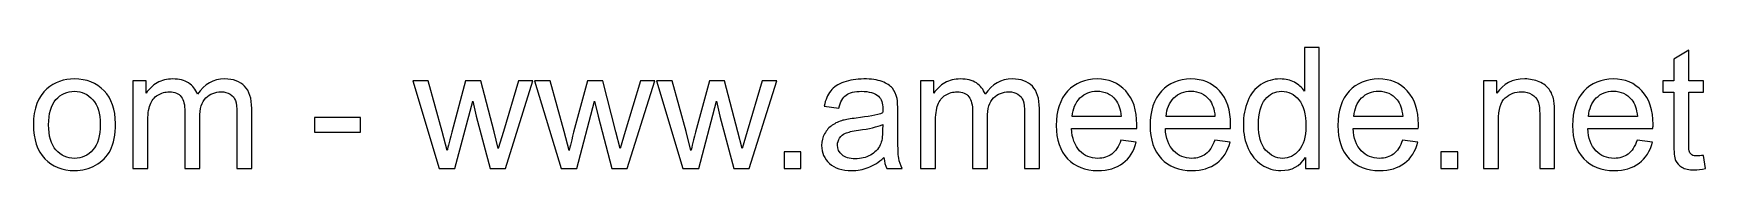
# Model space of a CAD drawing. Header units: millimetres. Extents: x 195 to 1381, y -259 to 708.
# Drawn here: x 1108 to 1380.9, y -258.9 to -238.9 of the extents above; entities that cross this region are included whole.
import ezdxf

# ---------------------------------------------------------------- set-up
doc = ezdxf.new("R2010")
doc.units = ezdxf.units.MM
doc.header["$MEASUREMENT"] = 0
doc.layers.add('Layer 1', color=7, linetype='Continuous')

msp = doc.modelspace()

# ---------------------------------------------------------------- linework, layer by layer
at = {"layer": 'Layer 1', "color": 250}
for points, knots in [([(1315.5852, -258.632), (1315.5852, -258.632), (1315.5852, -256.8188), (1315.5852, -256.8188), (1315.5852, -256.8188), (1314.6809, -258.2281), (1313.3497, -258.935), (1311.5917, -258.935), (1311.5917, -258.935), (1310.4532, -258.935), (1309.4067, -258.6228), (1308.4565, -257.9939), (1308.4565, -257.9939), (1307.5017, -257.3697), (1306.7626, -256.4929), (1306.2347, -255.3729), (1306.2347, -255.3729), (1305.7114, -254.2482), (1305.4498, -252.9583), (1305.4498, -251.4986), (1305.4498, -251.4986), (1305.4498, -250.0756), (1305.6885, -248.7857), (1306.1613, -247.6244), (1306.1613, -247.6244), (1306.6387, -246.4676), (1307.3502, -245.5771), (1308.3004, -244.962), (1308.3004, -244.962), (1309.246, -244.3423), (1310.3109, -244.0347), (1311.4815, -244.0347), (1311.4815, -244.0347), (1312.3445, -244.0347), (1313.1111, -244.2184), (1313.7812, -244.581), (1313.7812, -244.581), (1314.4514, -244.9436), (1314.9977, -245.421), (1315.42, -246.004), (1315.42, -246.004), (1315.42, -246.004), (1315.42, -238.9119), (1315.42, -238.9119), (1315.42, -238.9119), (1315.42, -238.9119), (1317.8437, -238.9119), (1317.8437, -238.9119), (1317.8437, -238.9119), (1317.8437, -238.9119), (1317.8437, -258.632), (1317.8437, -258.632), (1317.8437, -258.632), (1317.8437, -258.632), (1315.5852, -258.632), (1315.5852, -258.632)], [0, 0, 0, 0, 0.06666667, 0.06666667, 0.06666667, 0.06666667, 0.13333333, 0.13333333, 0.13333333, 0.13333333, 0.2, 0.2, 0.2, 0.2, 0.26666667, 0.26666667, 0.26666667, 0.26666667, 0.33333333, 0.33333333, 0.33333333, 0.33333333, 0.4, 0.4, 0.4, 0.4, 0.46666667, 0.46666667, 0.46666667, 0.46666667, 0.53333333, 0.53333333, 0.53333333, 0.53333333, 0.6, 0.6, 0.6, 0.6, 0.66666667, 0.66666667, 0.66666667, 0.66666667, 0.73333333, 0.73333333, 0.73333333, 0.73333333, 0.8, 0.8, 0.8, 0.8, 0.86666667, 0.86666667, 0.86666667, 0.86666667, 1, 1, 1, 1]), ([(1380.5429, -256.47), (1380.5429, -256.47), (1380.8734, -258.609), (1380.8734, -258.609), (1380.8734, -258.609), (1380.194, -258.7513), (1379.5835, -258.8248), (1379.051, -258.8248), (1379.051, -258.8248), (1378.1743, -258.8248), (1377.4949, -258.6871), (1377.0083, -258.4071), (1377.0083, -258.4071), (1376.5264, -258.1271), (1376.1867, -257.7644), (1375.9893, -257.31), (1375.9893, -257.31), (1375.7919, -256.8555), (1375.6955, -255.9008), (1375.6955, -254.4456), (1375.6955, -254.4456), (1375.6955, -254.4456), (1375.6955, -246.2106), (1375.6955, -246.2106), (1375.6955, -246.2106), (1375.6955, -246.2106), (1373.9053, -246.2106), (1373.9053, -246.2106), (1373.9053, -246.2106), (1373.9053, -246.2106), (1373.9053, -244.3377), (1373.9053, -244.3377), (1373.9053, -244.3377), (1373.9053, -244.3377), (1375.6955, -244.3377), (1375.6955, -244.3377), (1375.6955, -244.3377), (1375.6955, -244.3377), (1375.6955, -240.8031), (1375.6955, -240.8031), (1375.6955, -240.8031), (1375.6955, -240.8031), (1378.1192, -239.348), (1378.1192, -239.348), (1378.1192, -239.348), (1378.1192, -239.348), (1378.1192, -244.3377), (1378.1192, -244.3377), (1378.1192, -244.3377), (1378.1192, -244.3377), (1380.5429, -244.3377), (1380.5429, -244.3377), (1380.5429, -244.3377), (1380.5429, -244.3377), (1380.5429, -246.2106), (1380.5429, -246.2106), (1380.5429, -246.2106), (1380.5429, -246.2106), (1378.1192, -246.2106), (1378.1192, -246.2106), (1378.1192, -246.2106), (1378.1192, -246.2106), (1378.1192, -254.5833), (1378.1192, -254.5833), (1378.1192, -254.5833), (1378.1192, -255.2765), (1378.1605, -255.7217), (1378.2477, -255.9191), (1378.2477, -255.9191), (1378.3304, -256.1165), (1378.4681, -256.2726), (1378.6609, -256.3919), (1378.6609, -256.3919), (1378.8537, -256.5067), (1379.1291, -256.5664), (1379.4871, -256.5664), (1379.4871, -256.5664), (1379.7534, -256.5664), (1380.1068, -256.5342), (1380.5429, -256.47)], [0, 0, 0, 0, 0.04761905, 0.04761905, 0.04761905, 0.04761905, 0.0952381, 0.0952381, 0.0952381, 0.0952381, 0.14285714, 0.14285714, 0.14285714, 0.14285714, 0.19047619, 0.19047619, 0.19047619, 0.19047619, 0.23809524, 0.23809524, 0.23809524, 0.23809524, 0.28571429, 0.28571429, 0.28571429, 0.28571429, 0.33333333, 0.33333333, 0.33333333, 0.33333333, 0.38095238, 0.38095238, 0.38095238, 0.38095238, 0.42857143, 0.42857143, 0.42857143, 0.42857143, 0.47619048, 0.47619048, 0.47619048, 0.47619048, 0.52380952, 0.52380952, 0.52380952, 0.52380952, 0.57142857, 0.57142857, 0.57142857, 0.57142857, 0.61904762, 0.61904762, 0.61904762, 0.61904762, 0.66666667, 0.66666667, 0.66666667, 0.66666667, 0.71428571, 0.71428571, 0.71428571, 0.71428571, 0.76190476, 0.76190476, 0.76190476, 0.76190476, 0.80952381, 0.80952381, 0.80952381, 0.80952381, 0.85714286, 0.85714286, 0.85714286, 0.85714286, 0.9047619, 0.9047619, 0.9047619, 0.9047619, 1, 1, 1, 1]), ([(1108.0151, -251.4849), (1108.0151, -248.8454), (1108.7495, -246.8899), (1110.223, -245.6184), (1110.223, -245.6184), (1111.4487, -244.5626), (1112.9497, -244.0347), (1114.717, -244.0347), (1114.717, -244.0347), (1116.677, -244.0347), (1118.2837, -244.6774), (1119.5322, -245.9627), (1119.5322, -245.9627), (1120.7762, -247.2434), (1121.4005, -249.0198), (1121.4005, -251.2829), (1121.4005, -251.2829), (1121.4005, -253.119), (1121.1251, -254.5604), (1120.5742, -255.6116), (1120.5742, -255.6116), (1120.0234, -256.6627), (1119.2201, -257.4798), (1118.1643, -258.0628), (1118.1643, -258.0628), (1117.1131, -258.6458), (1115.961, -258.935), (1114.717, -258.935), (1114.717, -258.935), (1112.7156, -258.935), (1111.0998, -258.2969), (1109.865, -257.0162), (1109.865, -257.0162), (1108.6302, -255.7355), (1108.0151, -253.8902), (1108.0151, -251.4849)], [0, 0, 0, 0, 0.1, 0.1, 0.1, 0.1, 0.2, 0.2, 0.2, 0.2, 0.3, 0.3, 0.3, 0.3, 0.4, 0.4, 0.4, 0.4, 0.5, 0.5, 0.5, 0.5, 0.6, 0.6, 0.6, 0.6, 0.7, 0.7, 0.7, 0.7, 0.8, 0.8, 0.8, 0.8, 1, 1, 1, 1]), ([(1124.2419, -258.632), (1124.2419, -258.632), (1124.2419, -244.3377), (1124.2419, -244.3377), (1124.2419, -244.3377), (1124.2419, -244.3377), (1126.4177, -244.3377), (1126.4177, -244.3377), (1126.4177, -244.3377), (1126.4177, -244.3377), (1126.4177, -246.3574), (1126.4177, -246.3574), (1126.4177, -246.3574), (1126.863, -245.6597), (1127.4597, -245.0951), (1128.2033, -244.6728), (1128.2033, -244.6728), (1128.947, -244.2459), (1129.7916, -244.0347), (1130.7418, -244.0347), (1130.7418, -244.0347), (1131.7976, -244.0347), (1132.6651, -244.2551), (1133.3399, -244.6912), (1133.3399, -244.6912), (1134.0147, -245.1318), (1134.4921, -245.7423), (1134.7675, -246.5319), (1134.7675, -246.5319), (1135.9059, -244.8656), (1137.3794, -244.0347), (1139.1972, -244.0347), (1139.1972, -244.0347), (1140.6202, -244.0347), (1141.7173, -244.4249), (1142.4793, -245.2099), (1142.4793, -245.2099), (1143.2459, -245.9948), (1143.6314, -247.2021), (1143.6314, -248.8316), (1143.6314, -248.8316), (1143.6314, -248.8316), (1143.6314, -258.632), (1143.6314, -258.632), (1143.6314, -258.632), (1143.6314, -258.632), (1141.2077, -258.632), (1141.2077, -258.632), (1141.2077, -258.632), (1141.2077, -258.632), (1141.2077, -249.6349), (1141.2077, -249.6349), (1141.2077, -249.6349), (1141.2077, -248.671), (1141.1251, -247.9732), (1140.969, -247.5463), (1140.969, -247.5463), (1140.813, -247.1194), (1140.5284, -246.7798), (1140.1107, -246.5181), (1140.1107, -246.5181), (1139.6975, -246.2565), (1139.2109, -246.1279), (1138.6555, -246.1279), (1138.6555, -246.1279), (1137.6456, -246.1279), (1136.8102, -246.463), (1136.1446, -247.1286), (1136.1446, -247.1286), (1135.479, -247.7988), (1135.1485, -248.8684), (1135.1485, -250.3373), (1135.1485, -250.3373), (1135.1485, -250.3373), (1135.1485, -258.632), (1135.1485, -258.632), (1135.1485, -258.632), (1135.1485, -258.632), (1132.7248, -258.632), (1132.7248, -258.632), (1132.7248, -258.632), (1132.7248, -258.632), (1132.7248, -249.3549), (1132.7248, -249.3549), (1132.7248, -249.3549), (1132.7248, -248.2808), (1132.5274, -247.4729), (1132.1327, -246.9358), (1132.1327, -246.9358), (1131.7379, -246.3988), (1131.0906, -246.1279), (1130.1955, -246.1279), (1130.1955, -246.1279), (1129.5162, -246.1279), (1128.8873, -246.307), (1128.3089, -246.665), (1128.3089, -246.665), (1127.7305, -247.023), (1127.3128, -247.5463), (1127.0512, -248.2395), (1127.0512, -248.2395), (1126.7941, -248.928), (1126.6656, -249.9241), (1126.6656, -251.2232), (1126.6656, -251.2232), (1126.6656, -251.2232), (1126.6656, -258.632), (1126.6656, -258.632), (1126.6656, -258.632), (1126.6656, -258.632), (1124.2419, -258.632), (1124.2419, -258.632)], [0, 0, 0, 0, 0.03448276, 0.03448276, 0.03448276, 0.03448276, 0.06896552, 0.06896552, 0.06896552, 0.06896552, 0.10344828, 0.10344828, 0.10344828, 0.10344828, 0.13793103, 0.13793103, 0.13793103, 0.13793103, 0.17241379, 0.17241379, 0.17241379, 0.17241379, 0.20689655, 0.20689655, 0.20689655, 0.20689655, 0.24137931, 0.24137931, 0.24137931, 0.24137931, 0.27586207, 0.27586207, 0.27586207, 0.27586207, 0.31034483, 0.31034483, 0.31034483, 0.31034483, 0.34482759, 0.34482759, 0.34482759, 0.34482759, 0.37931034, 0.37931034, 0.37931034, 0.37931034, 0.4137931, 0.4137931, 0.4137931, 0.4137931, 0.44827586, 0.44827586, 0.44827586, 0.44827586, 0.48275862, 0.48275862, 0.48275862, 0.48275862, 0.51724138, 0.51724138, 0.51724138, 0.51724138, 0.55172414, 0.55172414, 0.55172414, 0.55172414, 0.5862069, 0.5862069, 0.5862069, 0.5862069, 0.62068966, 0.62068966, 0.62068966, 0.62068966, 0.65517241, 0.65517241, 0.65517241, 0.65517241, 0.68965517, 0.68965517, 0.68965517, 0.68965517, 0.72413793, 0.72413793, 0.72413793, 0.72413793, 0.75862069, 0.75862069, 0.75862069, 0.75862069, 0.79310345, 0.79310345, 0.79310345, 0.79310345, 0.82758621, 0.82758621, 0.82758621, 0.82758621, 0.86206897, 0.86206897, 0.86206897, 0.86206897, 0.89655172, 0.89655172, 0.89655172, 0.89655172, 0.93103448, 0.93103448, 0.93103448, 0.93103448, 1, 1, 1, 1]), ([(1174.2307, -258.632), (1174.2307, -258.632), (1169.9112, -244.3377), (1169.9112, -244.3377), (1169.9112, -244.3377), (1169.9112, -244.3377), (1172.445, -244.3377), (1172.445, -244.3377), (1172.445, -244.3377), (1172.445, -244.3377), (1174.7264, -252.5865), (1174.7264, -252.5865), (1174.7264, -252.5865), (1174.7264, -252.5865), (1175.5343, -255.6575), (1175.5343, -255.6575), (1175.5343, -255.6575), (1175.5664, -255.506), (1175.8143, -254.5237), (1176.2734, -252.7105), (1176.2734, -252.7105), (1176.2734, -252.7105), (1178.5364, -244.3377), (1178.5364, -244.3377), (1178.5364, -244.3377), (1178.5364, -244.3377), (1181.0198, -244.3377), (1181.0198, -244.3377), (1181.0198, -244.3377), (1181.0198, -244.3377), (1183.1726, -252.637), (1183.1726, -252.637), (1183.1726, -252.637), (1183.1726, -252.637), (1183.8749, -255.3591), (1183.8749, -255.3591), (1183.8749, -255.3591), (1183.8749, -255.3591), (1184.6966, -252.6003), (1184.6966, -252.6003), (1184.6966, -252.6003), (1184.6966, -252.6003), (1187.1662, -244.3377), (1187.1662, -244.3377), (1187.1662, -244.3377), (1187.1662, -244.3377), (1189.5211, -244.3377), (1189.5211, -244.3377), (1189.5211, -244.3377), (1189.5211, -244.3377), (1185.0363, -258.632), (1185.0363, -258.632), (1185.0363, -258.632), (1185.0363, -258.632), (1182.53, -258.632), (1182.53, -258.632), (1182.53, -258.632), (1182.53, -258.632), (1180.2624, -250.0802), (1180.2624, -250.0802), (1180.2624, -250.0802), (1180.2624, -250.0802), (1179.6886, -247.6336), (1179.6886, -247.6336), (1179.6886, -247.6336), (1179.6886, -247.6336), (1176.7967, -258.632), (1176.7967, -258.632), (1176.7967, -258.632), (1176.7967, -258.632), (1174.2307, -258.632), (1174.2307, -258.632)], [0, 0, 0, 0, 0.05263158, 0.05263158, 0.05263158, 0.05263158, 0.10526316, 0.10526316, 0.10526316, 0.10526316, 0.15789474, 0.15789474, 0.15789474, 0.15789474, 0.21052632, 0.21052632, 0.21052632, 0.21052632, 0.26315789, 0.26315789, 0.26315789, 0.26315789, 0.31578947, 0.31578947, 0.31578947, 0.31578947, 0.36842105, 0.36842105, 0.36842105, 0.36842105, 0.42105263, 0.42105263, 0.42105263, 0.42105263, 0.47368421, 0.47368421, 0.47368421, 0.47368421, 0.52631579, 0.52631579, 0.52631579, 0.52631579, 0.57894737, 0.57894737, 0.57894737, 0.57894737, 0.63157895, 0.63157895, 0.63157895, 0.63157895, 0.68421053, 0.68421053, 0.68421053, 0.68421053, 0.73684211, 0.73684211, 0.73684211, 0.73684211, 0.78947368, 0.78947368, 0.78947368, 0.78947368, 0.84210526, 0.84210526, 0.84210526, 0.84210526, 0.89473684, 0.89473684, 0.89473684, 0.89473684, 1, 1, 1, 1]), ([(1194.1206, -258.632), (1194.1206, -258.632), (1189.8011, -244.3377), (1189.8011, -244.3377), (1189.8011, -244.3377), (1189.8011, -244.3377), (1192.3349, -244.3377), (1192.3349, -244.3377), (1192.3349, -244.3377), (1192.3349, -244.3377), (1194.6163, -252.5865), (1194.6163, -252.5865), (1194.6163, -252.5865), (1194.6163, -252.5865), (1195.4242, -255.6575), (1195.4242, -255.6575), (1195.4242, -255.6575), (1195.4563, -255.506), (1195.7042, -254.5237), (1196.1633, -252.7105), (1196.1633, -252.7105), (1196.1633, -252.7105), (1198.4263, -244.3377), (1198.4263, -244.3377), (1198.4263, -244.3377), (1198.4263, -244.3377), (1200.9097, -244.3377), (1200.9097, -244.3377), (1200.9097, -244.3377), (1200.9097, -244.3377), (1203.0625, -252.637), (1203.0625, -252.637), (1203.0625, -252.637), (1203.0625, -252.637), (1203.7648, -255.3591), (1203.7648, -255.3591), (1203.7648, -255.3591), (1203.7648, -255.3591), (1204.5865, -252.6003), (1204.5865, -252.6003), (1204.5865, -252.6003), (1204.5865, -252.6003), (1207.0561, -244.3377), (1207.0561, -244.3377), (1207.0561, -244.3377), (1207.0561, -244.3377), (1209.411, -244.3377), (1209.411, -244.3377), (1209.411, -244.3377), (1209.411, -244.3377), (1204.9262, -258.632), (1204.9262, -258.632), (1204.9262, -258.632), (1204.9262, -258.632), (1202.4199, -258.632), (1202.4199, -258.632), (1202.4199, -258.632), (1202.4199, -258.632), (1200.1523, -250.0802), (1200.1523, -250.0802), (1200.1523, -250.0802), (1200.1523, -250.0802), (1199.5785, -247.6336), (1199.5785, -247.6336), (1199.5785, -247.6336), (1199.5785, -247.6336), (1196.6866, -258.632), (1196.6866, -258.632), (1196.6866, -258.632), (1196.6866, -258.632), (1194.1206, -258.632), (1194.1206, -258.632)], [0, 0, 0, 0, 0.05263158, 0.05263158, 0.05263158, 0.05263158, 0.10526316, 0.10526316, 0.10526316, 0.10526316, 0.15789474, 0.15789474, 0.15789474, 0.15789474, 0.21052632, 0.21052632, 0.21052632, 0.21052632, 0.26315789, 0.26315789, 0.26315789, 0.26315789, 0.31578947, 0.31578947, 0.31578947, 0.31578947, 0.36842105, 0.36842105, 0.36842105, 0.36842105, 0.42105263, 0.42105263, 0.42105263, 0.42105263, 0.47368421, 0.47368421, 0.47368421, 0.47368421, 0.52631579, 0.52631579, 0.52631579, 0.52631579, 0.57894737, 0.57894737, 0.57894737, 0.57894737, 0.63157895, 0.63157895, 0.63157895, 0.63157895, 0.68421053, 0.68421053, 0.68421053, 0.68421053, 0.73684211, 0.73684211, 0.73684211, 0.73684211, 0.78947368, 0.78947368, 0.78947368, 0.78947368, 0.84210526, 0.84210526, 0.84210526, 0.84210526, 0.89473684, 0.89473684, 0.89473684, 0.89473684, 1, 1, 1, 1]), ([(1214.0105, -258.632), (1214.0105, -258.632), (1209.691, -244.3377), (1209.691, -244.3377), (1209.691, -244.3377), (1209.691, -244.3377), (1212.2248, -244.3377), (1212.2248, -244.3377), (1212.2248, -244.3377), (1212.2248, -244.3377), (1214.5062, -252.5865), (1214.5062, -252.5865), (1214.5062, -252.5865), (1214.5062, -252.5865), (1215.3141, -255.6575), (1215.3141, -255.6575), (1215.3141, -255.6575), (1215.3462, -255.506), (1215.5941, -254.5237), (1216.0532, -252.7105), (1216.0532, -252.7105), (1216.0532, -252.7105), (1218.3162, -244.3377), (1218.3162, -244.3377), (1218.3162, -244.3377), (1218.3162, -244.3377), (1220.7996, -244.3377), (1220.7996, -244.3377), (1220.7996, -244.3377), (1220.7996, -244.3377), (1222.9524, -252.637), (1222.9524, -252.637), (1222.9524, -252.637), (1222.9524, -252.637), (1223.6547, -255.3591), (1223.6547, -255.3591), (1223.6547, -255.3591), (1223.6547, -255.3591), (1224.4764, -252.6003), (1224.4764, -252.6003), (1224.4764, -252.6003), (1224.4764, -252.6003), (1226.946, -244.3377), (1226.946, -244.3377), (1226.946, -244.3377), (1226.946, -244.3377), (1229.3009, -244.3377), (1229.3009, -244.3377), (1229.3009, -244.3377), (1229.3009, -244.3377), (1224.8161, -258.632), (1224.8161, -258.632), (1224.8161, -258.632), (1224.8161, -258.632), (1222.3098, -258.632), (1222.3098, -258.632), (1222.3098, -258.632), (1222.3098, -258.632), (1220.0422, -250.0802), (1220.0422, -250.0802), (1220.0422, -250.0802), (1220.0422, -250.0802), (1219.4684, -247.6336), (1219.4684, -247.6336), (1219.4684, -247.6336), (1219.4684, -247.6336), (1216.5765, -258.632), (1216.5765, -258.632), (1216.5765, -258.632), (1216.5765, -258.632), (1214.0105, -258.632), (1214.0105, -258.632)], [0, 0, 0, 0, 0.05263158, 0.05263158, 0.05263158, 0.05263158, 0.10526316, 0.10526316, 0.10526316, 0.10526316, 0.15789474, 0.15789474, 0.15789474, 0.15789474, 0.21052632, 0.21052632, 0.21052632, 0.21052632, 0.26315789, 0.26315789, 0.26315789, 0.26315789, 0.31578947, 0.31578947, 0.31578947, 0.31578947, 0.36842105, 0.36842105, 0.36842105, 0.36842105, 0.42105263, 0.42105263, 0.42105263, 0.42105263, 0.47368421, 0.47368421, 0.47368421, 0.47368421, 0.52631579, 0.52631579, 0.52631579, 0.52631579, 0.57894737, 0.57894737, 0.57894737, 0.57894737, 0.63157895, 0.63157895, 0.63157895, 0.63157895, 0.68421053, 0.68421053, 0.68421053, 0.68421053, 0.73684211, 0.73684211, 0.73684211, 0.73684211, 0.78947368, 0.78947368, 0.78947368, 0.78947368, 0.84210526, 0.84210526, 0.84210526, 0.84210526, 0.89473684, 0.89473684, 0.89473684, 0.89473684, 1, 1, 1, 1]), ([(1246.7992, -256.8418), (1245.8995, -257.6084), (1245.0319, -258.1454), (1244.2011, -258.4622), (1244.2011, -258.4622), (1243.3702, -258.7789), (1242.4797, -258.935), (1241.5249, -258.935), (1241.5249, -258.935), (1239.955, -258.935), (1238.7478, -258.554), (1237.9031, -257.7874), (1237.9031, -257.7874), (1237.0585, -257.0254), (1236.6362, -256.0476), (1236.6362, -254.8587), (1236.6362, -254.8587), (1236.6362, -254.161), (1236.7969, -253.523), (1237.1136, -252.9446), (1237.1136, -252.9446), (1237.4349, -252.3662), (1237.8527, -251.9072), (1238.3668, -251.5583), (1238.3668, -251.5583), (1238.8855, -251.2094), (1239.4639, -250.9432), (1240.1111, -250.7642), (1240.1111, -250.7642), (1240.5885, -250.6402), (1241.3092, -250.5209), (1242.2686, -250.4015), (1242.2686, -250.4015), (1244.224, -250.172), (1245.67, -249.892), (1246.5926, -249.5707), (1246.5926, -249.5707), (1246.6018, -249.2402), (1246.6064, -249.029), (1246.6064, -248.9418), (1246.6064, -248.9418), (1246.6064, -247.9595), (1246.3769, -247.2663), (1245.9179, -246.8624), (1245.9179, -246.8624), (1245.2982, -246.3161), (1244.3755, -246.0453), (1243.1545, -246.0453), (1243.1545, -246.0453), (1242.0115, -246.0453), (1241.1669, -246.2473), (1240.6252, -246.6466), (1240.6252, -246.6466), (1240.079, -247.046), (1239.6796, -247.7529), (1239.418, -248.772), (1239.418, -248.772), (1239.418, -248.772), (1237.0493, -248.4415), (1237.0493, -248.4415), (1237.0493, -248.4415), (1237.2651, -247.427), (1237.6185, -246.6053), (1238.1143, -245.981), (1238.1143, -245.981), (1238.6101, -245.3568), (1239.3261, -244.8794), (1240.2626, -244.5397), (1240.2626, -244.5397), (1241.1944, -244.2046), (1242.2823, -244.0347), (1243.5125, -244.0347), (1243.5125, -244.0347), (1244.7336, -244.0347), (1245.7297, -244.177), (1246.4962, -244.4662), (1246.4962, -244.4662), (1247.2582, -244.7554), (1247.8229, -245.1135), (1248.1809, -245.5496), (1248.1809, -245.5496), (1248.5389, -245.9856), (1248.7914, -246.5365), (1248.9383, -247.2021), (1248.9383, -247.2021), (1249.0163, -247.6152), (1249.0577, -248.3588), (1249.0577, -249.4284), (1249.0577, -249.4284), (1249.0577, -249.4284), (1249.0577, -252.6416), (1249.0577, -252.6416), (1249.0577, -252.6416), (1249.0577, -254.8863), (1249.1081, -256.3047), (1249.2091, -256.906), (1249.2091, -256.906), (1249.3055, -257.5074), (1249.5075, -258.0812), (1249.8013, -258.632), (1249.8013, -258.632), (1249.8013, -258.632), (1247.2674, -258.632), (1247.2674, -258.632), (1247.2674, -258.632), (1247.0241, -258.1225), (1246.8681, -257.5257), (1246.7992, -256.8418)], [0, 0, 0, 0, 0.03571429, 0.03571429, 0.03571429, 0.03571429, 0.07142857, 0.07142857, 0.07142857, 0.07142857, 0.10714286, 0.10714286, 0.10714286, 0.10714286, 0.14285714, 0.14285714, 0.14285714, 0.14285714, 0.17857143, 0.17857143, 0.17857143, 0.17857143, 0.21428571, 0.21428571, 0.21428571, 0.21428571, 0.25, 0.25, 0.25, 0.25, 0.28571429, 0.28571429, 0.28571429, 0.28571429, 0.32142857, 0.32142857, 0.32142857, 0.32142857, 0.35714286, 0.35714286, 0.35714286, 0.35714286, 0.39285714, 0.39285714, 0.39285714, 0.39285714, 0.42857143, 0.42857143, 0.42857143, 0.42857143, 0.46428571, 0.46428571, 0.46428571, 0.46428571, 0.5, 0.5, 0.5, 0.5, 0.53571429, 0.53571429, 0.53571429, 0.53571429, 0.57142857, 0.57142857, 0.57142857, 0.57142857, 0.60714286, 0.60714286, 0.60714286, 0.60714286, 0.64285714, 0.64285714, 0.64285714, 0.64285714, 0.67857143, 0.67857143, 0.67857143, 0.67857143, 0.71428571, 0.71428571, 0.71428571, 0.71428571, 0.75, 0.75, 0.75, 0.75, 0.78571429, 0.78571429, 0.78571429, 0.78571429, 0.82142857, 0.82142857, 0.82142857, 0.82142857, 0.85714286, 0.85714286, 0.85714286, 0.85714286, 0.89285714, 0.89285714, 0.89285714, 0.89285714, 0.92857143, 0.92857143, 0.92857143, 0.92857143, 1, 1, 1, 1]), ([(1252.7804, -258.632), (1252.7804, -258.632), (1252.7804, -244.3377), (1252.7804, -244.3377), (1252.7804, -244.3377), (1252.7804, -244.3377), (1254.9562, -244.3377), (1254.9562, -244.3377), (1254.9562, -244.3377), (1254.9562, -244.3377), (1254.9562, -246.3574), (1254.9562, -246.3574), (1254.9562, -246.3574), (1255.4015, -245.6597), (1255.9982, -245.0951), (1256.7418, -244.6728), (1256.7418, -244.6728), (1257.4855, -244.2459), (1258.3301, -244.0347), (1259.2803, -244.0347), (1259.2803, -244.0347), (1260.3361, -244.0347), (1261.2036, -244.2551), (1261.8784, -244.6912), (1261.8784, -244.6912), (1262.5532, -245.1318), (1263.0306, -245.7423), (1263.306, -246.5319), (1263.306, -246.5319), (1264.4444, -244.8656), (1265.9179, -244.0347), (1267.7357, -244.0347), (1267.7357, -244.0347), (1269.1587, -244.0347), (1270.2558, -244.4249), (1271.0178, -245.2099), (1271.0178, -245.2099), (1271.7844, -245.9948), (1272.1699, -247.2021), (1272.1699, -248.8316), (1272.1699, -248.8316), (1272.1699, -248.8316), (1272.1699, -258.632), (1272.1699, -258.632), (1272.1699, -258.632), (1272.1699, -258.632), (1269.7462, -258.632), (1269.7462, -258.632), (1269.7462, -258.632), (1269.7462, -258.632), (1269.7462, -249.6349), (1269.7462, -249.6349), (1269.7462, -249.6349), (1269.7462, -248.671), (1269.6636, -247.9732), (1269.5075, -247.5463), (1269.5075, -247.5463), (1269.3515, -247.1194), (1269.0669, -246.7798), (1268.6492, -246.5181), (1268.6492, -246.5181), (1268.236, -246.2565), (1267.7494, -246.1279), (1267.194, -246.1279), (1267.194, -246.1279), (1266.1841, -246.1279), (1265.3487, -246.463), (1264.6831, -247.1286), (1264.6831, -247.1286), (1264.0175, -247.7988), (1263.687, -248.8684), (1263.687, -250.3373), (1263.687, -250.3373), (1263.687, -250.3373), (1263.687, -258.632), (1263.687, -258.632), (1263.687, -258.632), (1263.687, -258.632), (1261.2633, -258.632), (1261.2633, -258.632), (1261.2633, -258.632), (1261.2633, -258.632), (1261.2633, -249.3549), (1261.2633, -249.3549), (1261.2633, -249.3549), (1261.2633, -248.2808), (1261.0659, -247.4729), (1260.6712, -246.9358), (1260.6712, -246.9358), (1260.2764, -246.3988), (1259.6291, -246.1279), (1258.734, -246.1279), (1258.734, -246.1279), (1258.0547, -246.1279), (1257.4258, -246.307), (1256.8474, -246.665), (1256.8474, -246.665), (1256.269, -247.023), (1255.8513, -247.5463), (1255.5897, -248.2395), (1255.5897, -248.2395), (1255.3326, -248.928), (1255.2041, -249.9241), (1255.2041, -251.2232), (1255.2041, -251.2232), (1255.2041, -251.2232), (1255.2041, -258.632), (1255.2041, -258.632), (1255.2041, -258.632), (1255.2041, -258.632), (1252.7804, -258.632), (1252.7804, -258.632)], [0, 0, 0, 0, 0.03448276, 0.03448276, 0.03448276, 0.03448276, 0.06896552, 0.06896552, 0.06896552, 0.06896552, 0.10344828, 0.10344828, 0.10344828, 0.10344828, 0.13793103, 0.13793103, 0.13793103, 0.13793103, 0.17241379, 0.17241379, 0.17241379, 0.17241379, 0.20689655, 0.20689655, 0.20689655, 0.20689655, 0.24137931, 0.24137931, 0.24137931, 0.24137931, 0.27586207, 0.27586207, 0.27586207, 0.27586207, 0.31034483, 0.31034483, 0.31034483, 0.31034483, 0.34482759, 0.34482759, 0.34482759, 0.34482759, 0.37931034, 0.37931034, 0.37931034, 0.37931034, 0.4137931, 0.4137931, 0.4137931, 0.4137931, 0.44827586, 0.44827586, 0.44827586, 0.44827586, 0.48275862, 0.48275862, 0.48275862, 0.48275862, 0.51724138, 0.51724138, 0.51724138, 0.51724138, 0.55172414, 0.55172414, 0.55172414, 0.55172414, 0.5862069, 0.5862069, 0.5862069, 0.5862069, 0.62068966, 0.62068966, 0.62068966, 0.62068966, 0.65517241, 0.65517241, 0.65517241, 0.65517241, 0.68965517, 0.68965517, 0.68965517, 0.68965517, 0.72413793, 0.72413793, 0.72413793, 0.72413793, 0.75862069, 0.75862069, 0.75862069, 0.75862069, 0.79310345, 0.79310345, 0.79310345, 0.79310345, 0.82758621, 0.82758621, 0.82758621, 0.82758621, 0.86206897, 0.86206897, 0.86206897, 0.86206897, 0.89655172, 0.89655172, 0.89655172, 0.89655172, 0.93103448, 0.93103448, 0.93103448, 0.93103448, 1, 1, 1, 1]), ([(1285.4727, -254.0049), (1285.4727, -254.0049), (1287.9791, -254.3354), (1287.9791, -254.3354), (1287.9791, -254.3354), (1287.5889, -255.7906), (1286.859, -256.9244), (1285.7941, -257.7277), (1285.7941, -257.7277), (1284.7291, -258.531), (1283.3704, -258.935), (1281.7133, -258.935), (1281.7133, -258.935), (1279.6292, -258.935), (1277.9767, -258.2923), (1276.7557, -257.007), (1276.7557, -257.007), (1275.5347, -255.7263), (1274.9242, -253.9223), (1274.9242, -251.6042), (1274.9242, -251.6042), (1274.9242, -249.208), (1275.5393, -247.3444), (1276.7741, -246.0224), (1276.7741, -246.0224), (1278.0089, -244.6957), (1279.6109, -244.0347), (1281.5801, -244.0347), (1281.5801, -244.0347), (1283.4851, -244.0347), (1285.0412, -244.682), (1286.2485, -245.981), (1286.2485, -245.981), (1287.4558, -247.2801), (1288.0617, -249.1071), (1288.0617, -251.4619), (1288.0617, -251.4619), (1288.0617, -251.6042), (1288.0571, -251.8199), (1288.0479, -252.1045), (1288.0479, -252.1045), (1288.0479, -252.1045), (1277.4029, -252.1045), (1277.4029, -252.1045), (1277.4029, -252.1045), (1277.4947, -253.6698), (1277.9354, -254.8725), (1278.7341, -255.7034), (1278.7341, -255.7034), (1279.5283, -256.5342), (1280.5244, -256.9519), (1281.7133, -256.9519), (1281.7133, -256.9519), (1282.5992, -256.9519), (1283.3566, -256.7178), (1283.9809, -256.2496), (1283.9809, -256.2496), (1284.6098, -255.7814), (1285.1055, -255.0332), (1285.4727, -254.0049)], [0, 0, 0, 0, 0.0625, 0.0625, 0.0625, 0.0625, 0.125, 0.125, 0.125, 0.125, 0.1875, 0.1875, 0.1875, 0.1875, 0.25, 0.25, 0.25, 0.25, 0.3125, 0.3125, 0.3125, 0.3125, 0.375, 0.375, 0.375, 0.375, 0.4375, 0.4375, 0.4375, 0.4375, 0.5, 0.5, 0.5, 0.5, 0.5625, 0.5625, 0.5625, 0.5625, 0.625, 0.625, 0.625, 0.625, 0.6875, 0.6875, 0.6875, 0.6875, 0.75, 0.75, 0.75, 0.75, 0.8125, 0.8125, 0.8125, 0.8125, 0.875, 0.875, 0.875, 0.875, 1, 1, 1, 1]), ([(1300.7906, -254.0049), (1300.7906, -254.0049), (1303.297, -254.3354), (1303.297, -254.3354), (1303.297, -254.3354), (1302.9068, -255.7906), (1302.1769, -256.9244), (1301.112, -257.7277), (1301.112, -257.7277), (1300.047, -258.531), (1298.6883, -258.935), (1297.0312, -258.935), (1297.0312, -258.935), (1294.9471, -258.935), (1293.2946, -258.2923), (1292.0736, -257.007), (1292.0736, -257.007), (1290.8526, -255.7263), (1290.2421, -253.9223), (1290.2421, -251.6042), (1290.2421, -251.6042), (1290.2421, -249.208), (1290.8572, -247.3444), (1292.092, -246.0224), (1292.092, -246.0224), (1293.3268, -244.6957), (1294.9288, -244.0347), (1296.898, -244.0347), (1296.898, -244.0347), (1298.803, -244.0347), (1300.3591, -244.682), (1301.5664, -245.981), (1301.5664, -245.981), (1302.7737, -247.2801), (1303.3796, -249.1071), (1303.3796, -251.4619), (1303.3796, -251.4619), (1303.3796, -251.6042), (1303.375, -251.8199), (1303.3658, -252.1045), (1303.3658, -252.1045), (1303.3658, -252.1045), (1292.7208, -252.1045), (1292.7208, -252.1045), (1292.7208, -252.1045), (1292.8126, -253.6698), (1293.2533, -254.8725), (1294.052, -255.7034), (1294.052, -255.7034), (1294.8462, -256.5342), (1295.8423, -256.9519), (1297.0312, -256.9519), (1297.0312, -256.9519), (1297.9171, -256.9519), (1298.6745, -256.7178), (1299.2988, -256.2496), (1299.2988, -256.2496), (1299.9277, -255.7814), (1300.4234, -255.0332), (1300.7906, -254.0049)], [0, 0, 0, 0, 0.0625, 0.0625, 0.0625, 0.0625, 0.125, 0.125, 0.125, 0.125, 0.1875, 0.1875, 0.1875, 0.1875, 0.25, 0.25, 0.25, 0.25, 0.3125, 0.3125, 0.3125, 0.3125, 0.375, 0.375, 0.375, 0.375, 0.4375, 0.4375, 0.4375, 0.4375, 0.5, 0.5, 0.5, 0.5, 0.5625, 0.5625, 0.5625, 0.5625, 0.625, 0.625, 0.625, 0.625, 0.6875, 0.6875, 0.6875, 0.6875, 0.75, 0.75, 0.75, 0.75, 0.8125, 0.8125, 0.8125, 0.8125, 0.875, 0.875, 0.875, 0.875, 1, 1, 1, 1]), ([(1331.4264, -254.0049), (1331.4264, -254.0049), (1333.9328, -254.3354), (1333.9328, -254.3354), (1333.9328, -254.3354), (1333.5426, -255.7906), (1332.8127, -256.9244), (1331.7478, -257.7277), (1331.7478, -257.7277), (1330.6828, -258.531), (1329.3241, -258.935), (1327.667, -258.935), (1327.667, -258.935), (1325.5829, -258.935), (1323.9304, -258.2923), (1322.7094, -257.007), (1322.7094, -257.007), (1321.4884, -255.7263), (1320.8779, -253.9223), (1320.8779, -251.6042), (1320.8779, -251.6042), (1320.8779, -249.208), (1321.493, -247.3444), (1322.7278, -246.0224), (1322.7278, -246.0224), (1323.9626, -244.6957), (1325.5646, -244.0347), (1327.5338, -244.0347), (1327.5338, -244.0347), (1329.4388, -244.0347), (1330.9949, -244.682), (1332.2022, -245.981), (1332.2022, -245.981), (1333.4095, -247.2801), (1334.0154, -249.1071), (1334.0154, -251.4619), (1334.0154, -251.4619), (1334.0154, -251.6042), (1334.0108, -251.8199), (1334.0016, -252.1045), (1334.0016, -252.1045), (1334.0016, -252.1045), (1323.3566, -252.1045), (1323.3566, -252.1045), (1323.3566, -252.1045), (1323.4484, -253.6698), (1323.8891, -254.8725), (1324.6878, -255.7034), (1324.6878, -255.7034), (1325.482, -256.5342), (1326.4781, -256.9519), (1327.667, -256.9519), (1327.667, -256.9519), (1328.5529, -256.9519), (1329.3103, -256.7178), (1329.9346, -256.2496), (1329.9346, -256.2496), (1330.5635, -255.7814), (1331.0592, -255.0332), (1331.4264, -254.0049)], [0, 0, 0, 0, 0.0625, 0.0625, 0.0625, 0.0625, 0.125, 0.125, 0.125, 0.125, 0.1875, 0.1875, 0.1875, 0.1875, 0.25, 0.25, 0.25, 0.25, 0.3125, 0.3125, 0.3125, 0.3125, 0.375, 0.375, 0.375, 0.375, 0.4375, 0.4375, 0.4375, 0.4375, 0.5, 0.5, 0.5, 0.5, 0.5625, 0.5625, 0.5625, 0.5625, 0.625, 0.625, 0.625, 0.625, 0.6875, 0.6875, 0.6875, 0.6875, 0.75, 0.75, 0.75, 0.75, 0.8125, 0.8125, 0.8125, 0.8125, 0.875, 0.875, 0.875, 0.875, 1, 1, 1, 1]), ([(1344.6466, -258.632), (1344.6466, -258.632), (1344.6466, -244.3377), (1344.6466, -244.3377), (1344.6466, -244.3377), (1344.6466, -244.3377), (1346.8224, -244.3377), (1346.8224, -244.3377), (1346.8224, -244.3377), (1346.8224, -244.3377), (1346.8224, -246.3666), (1346.8224, -246.3666), (1346.8224, -246.3666), (1347.869, -244.8105), (1349.3838, -244.0347), (1351.3622, -244.0347), (1351.3622, -244.0347), (1352.2252, -244.0347), (1353.0147, -244.1908), (1353.7354, -244.4984), (1353.7354, -244.4984), (1354.4561, -244.8059), (1354.9978, -245.2145), (1355.3558, -245.7148), (1355.3558, -245.7148), (1355.7139, -246.2151), (1355.9663, -246.8119), (1356.1086, -247.5004), (1356.1086, -247.5004), (1356.1959, -247.9503), (1356.2418, -248.7352), (1356.2418, -249.8553), (1356.2418, -249.8553), (1356.2418, -249.8553), (1356.2418, -258.632), (1356.2418, -258.632), (1356.2418, -258.632), (1356.2418, -258.632), (1353.8181, -258.632), (1353.8181, -258.632), (1353.8181, -258.632), (1353.8181, -258.632), (1353.8181, -249.9471), (1353.8181, -249.9471), (1353.8181, -249.9471), (1353.8181, -248.9602), (1353.7263, -248.2211), (1353.538, -247.7345), (1353.538, -247.7345), (1353.3498, -247.248), (1353.0147, -246.8578), (1352.5374, -246.564), (1352.5374, -246.564), (1352.06, -246.2748), (1351.4953, -246.1279), (1350.8527, -246.1279), (1350.8527, -246.1279), (1349.8245, -246.1279), (1348.9385, -246.4538), (1348.1903, -247.1103), (1348.1903, -247.1103), (1347.4421, -247.7621), (1347.0703, -249.0061), (1347.0703, -250.833), (1347.0703, -250.833), (1347.0703, -250.833), (1347.0703, -258.632), (1347.0703, -258.632), (1347.0703, -258.632), (1347.0703, -258.632), (1344.6466, -258.632), (1344.6466, -258.632)], [0, 0, 0, 0, 0.05263158, 0.05263158, 0.05263158, 0.05263158, 0.10526316, 0.10526316, 0.10526316, 0.10526316, 0.15789474, 0.15789474, 0.15789474, 0.15789474, 0.21052632, 0.21052632, 0.21052632, 0.21052632, 0.26315789, 0.26315789, 0.26315789, 0.26315789, 0.31578947, 0.31578947, 0.31578947, 0.31578947, 0.36842105, 0.36842105, 0.36842105, 0.36842105, 0.42105263, 0.42105263, 0.42105263, 0.42105263, 0.47368421, 0.47368421, 0.47368421, 0.47368421, 0.52631579, 0.52631579, 0.52631579, 0.52631579, 0.57894737, 0.57894737, 0.57894737, 0.57894737, 0.63157895, 0.63157895, 0.63157895, 0.63157895, 0.68421053, 0.68421053, 0.68421053, 0.68421053, 0.73684211, 0.73684211, 0.73684211, 0.73684211, 0.78947368, 0.78947368, 0.78947368, 0.78947368, 0.84210526, 0.84210526, 0.84210526, 0.84210526, 0.89473684, 0.89473684, 0.89473684, 0.89473684, 1, 1, 1, 1]), ([(1369.7143, -254.0049), (1369.7143, -254.0049), (1372.2207, -254.3354), (1372.2207, -254.3354), (1372.2207, -254.3354), (1371.8305, -255.7906), (1371.1006, -256.9244), (1370.0357, -257.7277), (1370.0357, -257.7277), (1368.9707, -258.531), (1367.612, -258.935), (1365.9549, -258.935), (1365.9549, -258.935), (1363.8708, -258.935), (1362.2183, -258.2923), (1360.9973, -257.007), (1360.9973, -257.007), (1359.7763, -255.7263), (1359.1658, -253.9223), (1359.1658, -251.6042), (1359.1658, -251.6042), (1359.1658, -249.208), (1359.7809, -247.3444), (1361.0157, -246.0224), (1361.0157, -246.0224), (1362.2505, -244.6957), (1363.8525, -244.0347), (1365.8217, -244.0347), (1365.8217, -244.0347), (1367.7267, -244.0347), (1369.2828, -244.682), (1370.4901, -245.981), (1370.4901, -245.981), (1371.6974, -247.2801), (1372.3033, -249.1071), (1372.3033, -251.4619), (1372.3033, -251.4619), (1372.3033, -251.6042), (1372.2987, -251.8199), (1372.2895, -252.1045), (1372.2895, -252.1045), (1372.2895, -252.1045), (1361.6445, -252.1045), (1361.6445, -252.1045), (1361.6445, -252.1045), (1361.7363, -253.6698), (1362.177, -254.8725), (1362.9757, -255.7034), (1362.9757, -255.7034), (1363.7699, -256.5342), (1364.766, -256.9519), (1365.9549, -256.9519), (1365.9549, -256.9519), (1366.8408, -256.9519), (1367.5982, -256.7178), (1368.2225, -256.2496), (1368.2225, -256.2496), (1368.8514, -255.7814), (1369.3471, -255.0332), (1369.7143, -254.0049)], [0, 0, 0, 0, 0.0625, 0.0625, 0.0625, 0.0625, 0.125, 0.125, 0.125, 0.125, 0.1875, 0.1875, 0.1875, 0.1875, 0.25, 0.25, 0.25, 0.25, 0.3125, 0.3125, 0.3125, 0.3125, 0.375, 0.375, 0.375, 0.375, 0.4375, 0.4375, 0.4375, 0.4375, 0.5, 0.5, 0.5, 0.5, 0.5625, 0.5625, 0.5625, 0.5625, 0.625, 0.625, 0.625, 0.625, 0.6875, 0.6875, 0.6875, 0.6875, 0.75, 0.75, 0.75, 0.75, 0.8125, 0.8125, 0.8125, 0.8125, 0.875, 0.875, 0.875, 0.875, 1, 1, 1, 1]), ([(1110.4939, -251.4894), (1110.4939, -253.3164), (1110.8932, -254.6843), (1111.6919, -255.5886), (1111.6919, -255.5886), (1112.4953, -256.4975), (1113.5005, -256.9519), (1114.717, -256.9519), (1114.717, -256.9519), (1115.9196, -256.9519), (1116.9203, -256.4975), (1117.7236, -255.584), (1117.7236, -255.584), (1118.5224, -254.6705), (1118.9217, -253.2797), (1118.9217, -251.4114), (1118.9217, -251.4114), (1118.9217, -249.6487), (1118.5178, -248.3129), (1117.7145, -247.4086), (1117.7145, -247.4086), (1116.9112, -246.4997), (1115.9105, -246.0453), (1114.717, -246.0453), (1114.717, -246.0453), (1113.5005, -246.0453), (1112.4953, -246.4952), (1111.6919, -247.3995), (1111.6919, -247.3995), (1110.8932, -248.3038), (1110.4939, -249.6671), (1110.4939, -251.4894)], [0, 0, 0, 0, 0.11111111, 0.11111111, 0.11111111, 0.11111111, 0.22222222, 0.22222222, 0.22222222, 0.22222222, 0.33333333, 0.33333333, 0.33333333, 0.33333333, 0.44444444, 0.44444444, 0.44444444, 0.44444444, 0.55555556, 0.55555556, 0.55555556, 0.55555556, 0.66666667, 0.66666667, 0.66666667, 0.66666667, 0.77777778, 0.77777778, 0.77777778, 0.77777778, 1, 1, 1, 1]), ([(1277.5406, -250.1215), (1277.5406, -250.1215), (1285.5003, -250.1215), (1285.5003, -250.1215), (1285.5003, -250.1215), (1285.3947, -248.9189), (1285.0872, -248.0191), (1284.5868, -247.4178), (1284.5868, -247.4178), (1283.8202, -246.486), (1282.8195, -246.0178), (1281.5939, -246.0178), (1281.5939, -246.0178), (1280.483, -246.0178), (1279.5512, -246.3896), (1278.7938, -247.1332), (1278.7938, -247.1332), (1278.041, -247.8768), (1277.6233, -248.873), (1277.5406, -250.1215)], [0, 0, 0, 0, 0.16666667, 0.16666667, 0.16666667, 0.16666667, 0.33333333, 0.33333333, 0.33333333, 0.33333333, 0.5, 0.5, 0.5, 0.5, 0.66666667, 0.66666667, 0.66666667, 0.66666667, 1, 1, 1, 1]), ([(1292.8585, -250.1215), (1292.8585, -250.1215), (1300.8182, -250.1215), (1300.8182, -250.1215), (1300.8182, -250.1215), (1300.7126, -248.9189), (1300.4051, -248.0191), (1299.9047, -247.4178), (1299.9047, -247.4178), (1299.1381, -246.486), (1298.1374, -246.0178), (1296.9118, -246.0178), (1296.9118, -246.0178), (1295.8009, -246.0178), (1294.8691, -246.3896), (1294.1117, -247.1332), (1294.1117, -247.1332), (1293.3589, -247.8768), (1292.9412, -248.873), (1292.8585, -250.1215)], [0, 0, 0, 0, 0.16666667, 0.16666667, 0.16666667, 0.16666667, 0.33333333, 0.33333333, 0.33333333, 0.33333333, 0.5, 0.5, 0.5, 0.5, 0.66666667, 0.66666667, 0.66666667, 0.66666667, 1, 1, 1, 1]), ([(1307.9286, -251.5032), (1307.9286, -253.3302), (1308.3142, -254.6935), (1309.0899, -255.5978), (1309.0899, -255.5978), (1309.8611, -256.5021), (1310.7746, -256.9519), (1311.8258, -256.9519), (1311.8258, -256.9519), (1312.8861, -256.9519), (1313.7858, -256.5204), (1314.5295, -255.6575), (1314.5295, -255.6575), (1315.2685, -254.7945), (1315.6403, -253.4771), (1315.6403, -251.7052), (1315.6403, -251.7052), (1315.6403, -249.7589), (1315.2639, -248.3267), (1314.5065, -247.4132), (1314.5065, -247.4132), (1313.7537, -246.4997), (1312.8219, -246.0453), (1311.7156, -246.0453), (1311.7156, -246.0453), (1310.6369, -246.0453), (1309.7372, -246.4814), (1309.0119, -247.3581), (1309.0119, -247.3581), (1308.2912, -248.2349), (1307.9286, -249.6166), (1307.9286, -251.5032)], [0, 0, 0, 0, 0.11111111, 0.11111111, 0.11111111, 0.11111111, 0.22222222, 0.22222222, 0.22222222, 0.22222222, 0.33333333, 0.33333333, 0.33333333, 0.33333333, 0.44444444, 0.44444444, 0.44444444, 0.44444444, 0.55555556, 0.55555556, 0.55555556, 0.55555556, 0.66666667, 0.66666667, 0.66666667, 0.66666667, 0.77777778, 0.77777778, 0.77777778, 0.77777778, 1, 1, 1, 1]), ([(1323.4943, -250.1215), (1323.4943, -250.1215), (1331.454, -250.1215), (1331.454, -250.1215), (1331.454, -250.1215), (1331.3484, -248.9189), (1331.0409, -248.0191), (1330.5405, -247.4178), (1330.5405, -247.4178), (1329.7739, -246.486), (1328.7732, -246.0178), (1327.5476, -246.0178), (1327.5476, -246.0178), (1326.4367, -246.0178), (1325.5049, -246.3896), (1324.7475, -247.1332), (1324.7475, -247.1332), (1323.9947, -247.8768), (1323.577, -248.873), (1323.4943, -250.1215)], [0, 0, 0, 0, 0.16666667, 0.16666667, 0.16666667, 0.16666667, 0.33333333, 0.33333333, 0.33333333, 0.33333333, 0.5, 0.5, 0.5, 0.5, 0.66666667, 0.66666667, 0.66666667, 0.66666667, 1, 1, 1, 1]), ([(1361.7822, -250.1215), (1361.7822, -250.1215), (1369.7419, -250.1215), (1369.7419, -250.1215), (1369.7419, -250.1215), (1369.6363, -248.9189), (1369.3288, -248.0191), (1368.8284, -247.4178), (1368.8284, -247.4178), (1368.0618, -246.486), (1367.0611, -246.0178), (1365.8355, -246.0178), (1365.8355, -246.0178), (1364.7246, -246.0178), (1363.7928, -246.3896), (1363.0354, -247.1332), (1363.0354, -247.1332), (1362.2826, -247.8768), (1361.8649, -248.873), (1361.7822, -250.1215)], [0, 0, 0, 0, 0.16666667, 0.16666667, 0.16666667, 0.16666667, 0.33333333, 0.33333333, 0.33333333, 0.33333333, 0.5, 0.5, 0.5, 0.5, 0.66666667, 0.66666667, 0.66666667, 0.66666667, 1, 1, 1, 1]), ([(1153.8725, -252.7105), (1153.8725, -252.7105), (1153.8725, -250.2868), (1153.8725, -250.2868), (1153.8725, -250.2868), (1153.8725, -250.2868), (1161.3639, -250.2868), (1161.3639, -250.2868), (1161.3639, -250.2868), (1161.3639, -250.2868), (1161.3639, -252.7105), (1161.3639, -252.7105), (1161.3639, -252.7105), (1161.3639, -252.7105), (1153.8725, -252.7105), (1153.8725, -252.7105)], [0, 0, 0, 0, 0.2, 0.2, 0.2, 0.2, 0.4, 0.4, 0.4, 0.4, 0.6, 0.6, 0.6, 0.6, 1, 1, 1, 1]), ([(1246.6064, -251.4711), (1245.7251, -251.8291), (1244.4031, -252.1321), (1242.6404, -252.38), (1242.6404, -252.38), (1241.6397, -252.5223), (1240.9328, -252.6829), (1240.5196, -252.862), (1240.5196, -252.862), (1240.1065, -253.041), (1239.7898, -253.3026), (1239.5648, -253.6423), (1239.5648, -253.6423), (1239.3399, -253.9866), (1239.2252, -254.3676), (1239.2252, -254.7899), (1239.2252, -254.7899), (1239.2252, -255.4279), (1239.4684, -255.965), (1239.9596, -256.3919), (1239.9596, -256.3919), (1240.4508, -256.8188), (1241.1669, -257.0346), (1242.1079, -257.0346), (1242.1079, -257.0346), (1243.0397, -257.0346), (1243.8706, -256.8326), (1244.6004, -256.424), (1244.6004, -256.424), (1245.3257, -256.0201), (1245.8628, -255.4647), (1246.2025, -254.7623), (1246.2025, -254.7623), (1246.4641, -254.2161), (1246.5926, -253.4128), (1246.5926, -252.3524), (1246.5926, -252.3524), (1246.5926, -252.3524), (1246.6064, -251.4711), (1246.6064, -251.4711)], [0, 0, 0, 0, 0.09090909, 0.09090909, 0.09090909, 0.09090909, 0.18181818, 0.18181818, 0.18181818, 0.18181818, 0.27272727, 0.27272727, 0.27272727, 0.27272727, 0.36363636, 0.36363636, 0.36363636, 0.36363636, 0.45454545, 0.45454545, 0.45454545, 0.45454545, 0.54545455, 0.54545455, 0.54545455, 0.54545455, 0.63636364, 0.63636364, 0.63636364, 0.63636364, 0.72727273, 0.72727273, 0.72727273, 0.72727273, 0.81818182, 0.81818182, 0.81818182, 0.81818182, 1, 1, 1, 1]), ([(1230.4989, -258.632), (1230.4989, -258.632), (1230.4989, -255.8778), (1230.4989, -255.8778), (1230.4989, -255.8778), (1230.4989, -255.8778), (1233.2531, -255.8778), (1233.2531, -255.8778), (1233.2531, -255.8778), (1233.2531, -255.8778), (1233.2531, -258.632), (1233.2531, -258.632), (1233.2531, -258.632), (1233.2531, -258.632), (1230.4989, -258.632), (1230.4989, -258.632)], [0, 0, 0, 0, 0.2, 0.2, 0.2, 0.2, 0.4, 0.4, 0.4, 0.4, 0.6, 0.6, 0.6, 0.6, 1, 1, 1, 1]), ([(1337.683, -258.632), (1337.683, -258.632), (1337.683, -255.8778), (1337.683, -255.8778), (1337.683, -255.8778), (1337.683, -255.8778), (1340.4372, -255.8778), (1340.4372, -255.8778), (1340.4372, -255.8778), (1340.4372, -255.8778), (1340.4372, -258.632), (1340.4372, -258.632), (1340.4372, -258.632), (1340.4372, -258.632), (1337.683, -258.632), (1337.683, -258.632)], [0, 0, 0, 0, 0.2, 0.2, 0.2, 0.2, 0.4, 0.4, 0.4, 0.4, 0.6, 0.6, 0.6, 0.6, 1, 1, 1, 1])]:
    msp.add_open_spline(points, degree=3, knots=knots, dxfattribs=at)

doc.saveas('drawing.dxf')
